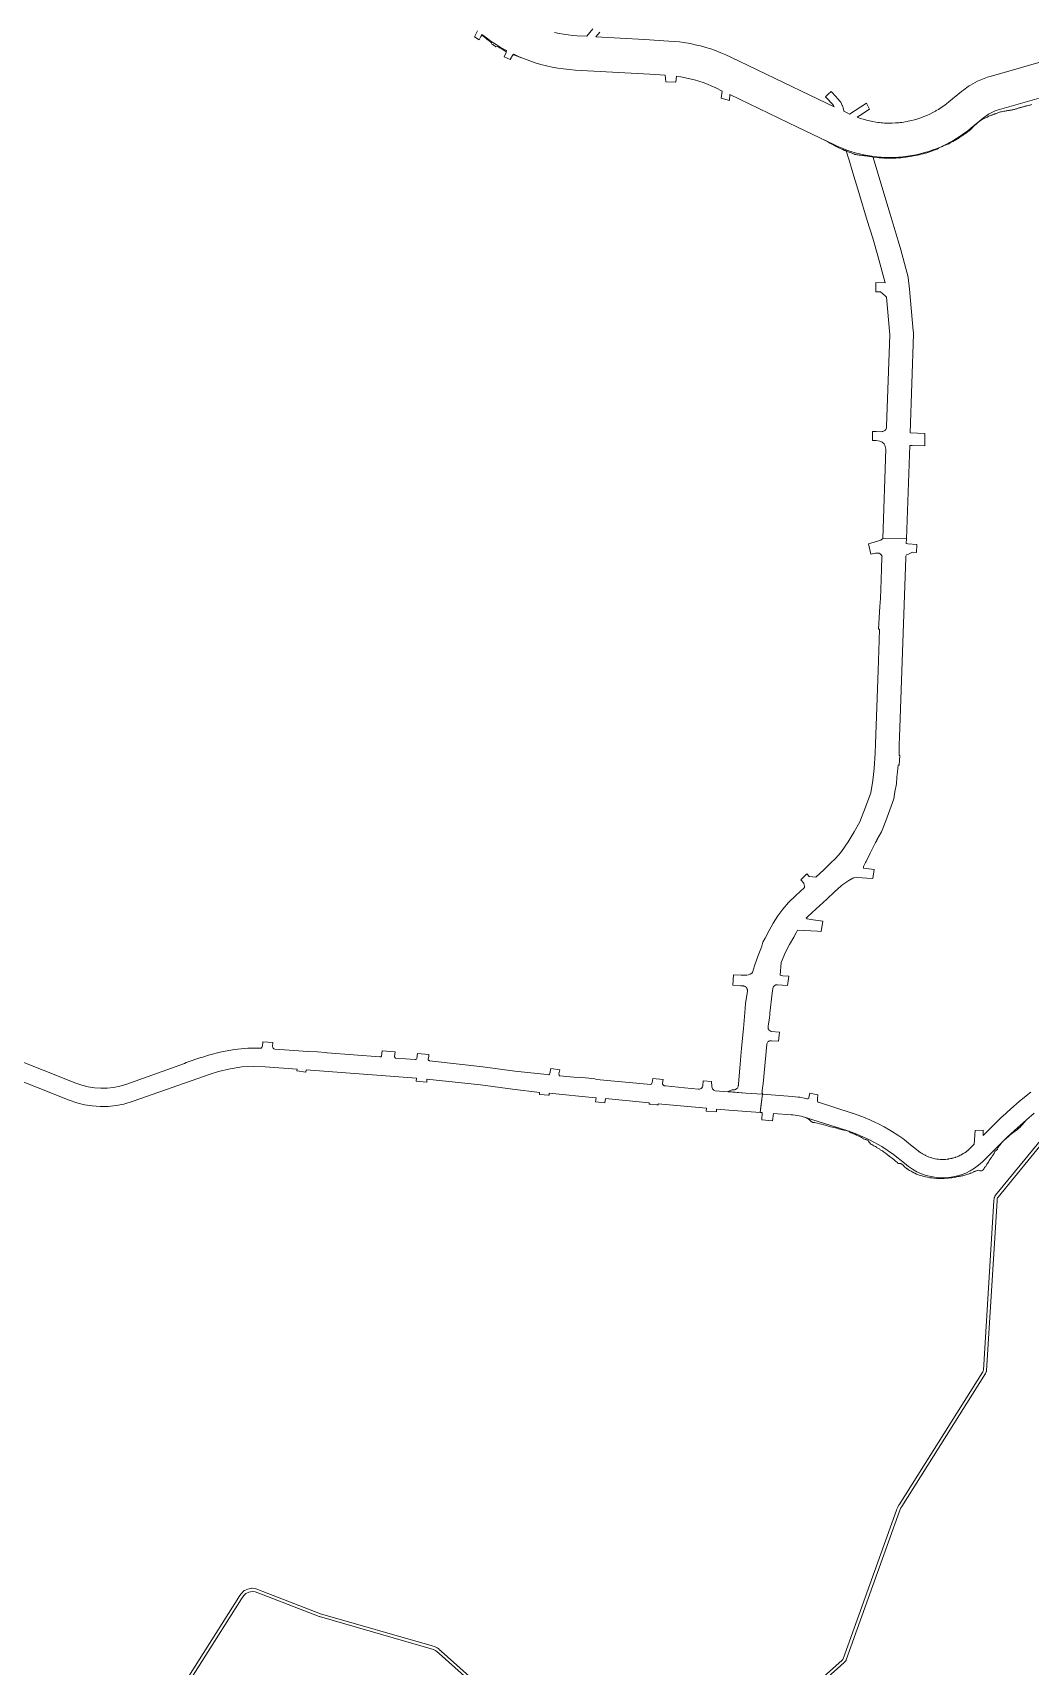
# Model space of a CAD drawing. Header units: inches. Extents: x 704148 to 723432, y 7075344 to 7101810.
# Drawn here: x 717818 to 719096, y 7081619 to 7083712 of the extents above; entities that cross this region are included whole.
import ezdxf

# ---------------------------------------------------------------- set-up
doc = ezdxf.new("R2010")
doc.units = ezdxf.units.IN
doc.header["$MEASUREMENT"] = 0
doc.layers.add('gisdb.gisadmin', color=7, linetype='Continuous', lineweight=9, true_color=0xccf5fc)

msp = doc.modelspace()

# ---------------------------------------------------------------- linework, layer by layer
at = {"layer": 'gisdb.gisadmin'}
for points in [[(719137.2616, 7083636.3729), (719056.6983, 7083613.3451), (719054.8338, 7083612.7774), (719052.99, 7083612.146), (719051.1689, 7083611.4516), (719049.3727, 7083610.6951), (719047.6036, 7083609.8774), (719045.8636, 7083608.9994), (719044.1547, 7083608.0622), (719042.4791, 7083607.0669), (719040.8386, 7083606.0146), (719039.2352, 7083604.9066), (719037.6709, 7083603.7442), (719036.1473, 7083602.5287), (719019.973, 7083589.1646), (719015.5725, 7083585.6545), (719011.0535, 7083582.2982), (719006.4215, 7083579.0996), (719001.682, 7083576.0627), (718996.8406, 7083573.1909), (718991.903, 7083570.4878), (718986.8752, 7083567.9565), (718981.7632, 7083565.6001), (718976.5729, 7083563.4213), (718971.3106, 7083561.4227), (718965.9825, 7083559.6068), (718960.595, 7083557.9756), (718955.1544, 7083556.5311), (718949.6673, 7083555.2751), (718944.1402, 7083554.209), (718938.5795, 7083553.334), (718932.992, 7083552.6513), (718927.3843, 7083552.1617), (718921.7631, 7083551.8656), (718916.135, 7083551.7636), (718913.71, 7083551.8033), (718910.5067, 7083551.8556), (718904.8849, 7083552.1416), (718899.2763, 7083552.6212), (718894.541, 7083553.1913), (718893.6876, 7083553.294), (718888.1255, 7083554.159), (718882.5964, 7083555.2152), (718877.1071, 7083556.4615), (718871.6639, 7083557.8962), (718866.2735, 7083559.5178), (718860.9422, 7083561.3242), (718855.6763, 7083563.3134), (718850.8061, 7083565.3476), (718850.4822, 7083565.4829), (718845.3659, 7083567.8303), (718797.9295, 7083590.5918), (718711.0921, 7083632.2593), (718710.5189, 7083624.8644), (718699.8725, 7083627.8269), (718701.3443, 7083636.9366), (718693.2326, 7083640.8289), (718687.8668, 7083643.2885), (718682.4179, 7083645.5582), (718676.8926, 7083647.6351), (718671.2977, 7083649.5165), (718665.6402, 7083651.2003), (718659.9271, 7083652.6842), (718654.1654, 7083653.9666), (718648.3621, 7083655.0457), (718642.5246, 7083655.9203), (718641.9352, 7083648.078), (718628.8327, 7083648.6925), (718628.0529, 7083657.2098), (718608.5049, 7083658.3371), (718512.7833, 7083663.857), (718505.3752, 7083664.4146), (718497.9911, 7083665.2314), (718490.6401, 7083666.3065), (718483.3314, 7083667.6384), (718476.0738, 7083669.2256), (718468.8762, 7083671.0661), (718461.7476, 7083673.1577), (718454.6967, 7083675.4977), (718454.6966, 7083675.4977), (718447.732, 7083678.0834), (718440.8622, 7083680.9115), (718434.0957, 7083683.9785), (718433.6344, 7083683.6175), (718433.5461, 7083683.5485), (718433.5461, 7083683.5484), (718432.3969, 7083682.6491), (718429.6574, 7083677.2031), (718421.9467, 7083680.8793), (718424.2818, 7083686.235), (718424.7616, 7083688.6902), (718418.0422, 7083692.4575), (718411.6077, 7083696.3718), (718405.3163, 7083700.5122), (718399.176, 7083704.8735), (718393.1945, 7083709.4501), (718393.0077, 7083709.0772), (718391.7581, 7083706.5831), (718389.721, 7083702.5172), (718383.8396, 7083706.3212), (718386.5044, 7083711.6745), (718387.6226, 7083713.9207)], [(718486.5057, 7083711.9723), (718492.2027, 7083710.7356), (718497.9393, 7083709.6972), (718503.7084, 7083708.8586), (718509.5031, 7083708.2206), (718515.3165, 7083707.784), (718527.647, 7083707.073), (718535.6831, 7083716.4444)], [(718544.2406, 7083712.3746), (718539.2441, 7083706.4042), (718601.7107, 7083702.802), (718632.7594, 7083701.0115), (718639.6265, 7083700.5035), (718646.4734, 7083699.7727), (718652.0903, 7083698.988), (718660.0781, 7083697.6463), (718666.8215, 7083696.2528), (718673.516, 7083694.6411), (718680.1547, 7083692.8129), (718686.7305, 7083690.77), (718691.6165, 7083689.0762), (718699.6658, 7083686.0491), (718706.0117, 7083683.3761), (718712.2674, 7083680.4985), (718813.6967, 7083631.8293), (718844.864, 7083616.8742), (718844.8641, 7083616.8742), (718843.9721, 7083618.2192), (718843.6534, 7083618.6191), (718842.8981, 7083619.5669), (718834.4681, 7083628.6882), (718833.6362, 7083629.5883), (718837.224, 7083632.8939), (718840.9906, 7083636.3642), (718842.106, 7083635.1574), (718849.9942, 7083626.6222), (718851.7096, 7083624.5713), (718851.711, 7083624.5695), (718853.127, 7083622.5258), (718854.3595, 7083620.3665), (718855.2033, 7083618.5336), (718855.3992, 7083618.1081), (718855.9512, 7083616.5679), (718856.238, 7083615.7675), (718856.3397, 7083615.3803), (718856.8697, 7083613.3628), (718857.1213, 7083611.8933), (718857.2893, 7083610.9121), (718861.6275, 7083608.8306), (718864.4736, 7083607.4649), (718886.084, 7083621.5666), (718890.1213, 7083613.8682), (718877.6713, 7083605.6531), (718874.1634, 7083603.3384), (718874.2031, 7083603.3244), (718874.2031, 7083603.3243), (718877.0424, 7083602.3183), (718878.1315, 7083601.9323), (718882.1062, 7083600.6784), (718886.1223, 7083599.5642), (718888.5782, 7083598.9745), (718890.1749, 7083598.5911), (718894.2591, 7083597.7601), (718894.4569, 7083597.727), (718898.3697, 7083597.0723), (718900.7724, 7083596.7563), (718902.5019, 7083596.5287), (718904.8945, 7083596.2986), (718906.6505, 7083596.1297), (718909.4838, 7083595.957), (718909.545, 7083595.9532), (718910.8106, 7083595.876), (718914.977, 7083595.7678), (718916.024, 7083595.7772), (718919.1446, 7083595.8052), (718923.3084, 7083595.9883), (718924.7436, 7083596.1018), (718927.4633, 7083596.3168), (718929.2519, 7083596.5213), (718931.6041, 7083596.7902), (718934.1092, 7083597.1658), (718935.7258, 7083597.4081), (718938.4433, 7083597.9131), (718939.8235, 7083598.1696), (718943.892, 7083599.0738), (718947.9264, 7083600.1197), (718951.9219, 7083601.3059), (718955.8734, 7083602.631), (718959.0257, 7083603.8122), (718959.7762, 7083604.0934), (718963.6256, 7083605.6913), (718967.4167, 7083607.4227), (718971.145, 7083609.2855), (718973.6002, 7083610.6214), (718974.806, 7083611.2775), (718975.6928, 7083611.801), (718976.4774, 7083612.2641), (718978.3951, 7083613.3962), (718981.908, 7083615.639), (718985.3403, 7083618.0032), (718988.688, 7083620.4859), (718991.9468, 7083623.0841), (719008.1211, 7083636.4482), (719009.589, 7083637.6193), (719010.8259, 7083638.606), (719010.8271, 7083638.6069), (719016.4491, 7083642.6363), (719016.4497, 7083642.6367), (719017.687, 7083643.4304), (719019.3621, 7083644.5049), (719025.3706, 7083647.9358), (719025.3707, 7083647.9358), (719025.4229, 7083647.9621), (719028.4598, 7083649.4945), (719028.4601, 7083649.4947), (719034.7894, 7083652.2892), (719041.2958, 7083654.6429), (719042.6493, 7083655.0551), (719044.6058, 7083655.6508), (719125.1691, 7083678.6786)], [(719098.0762, 7083619.4566), (719096.134, 7083618.9742), (719095.181, 7083618.6695), (719093.2095, 7083618.2895), (719092.2355, 7083618.0585), (719091.2603, 7083617.8315), (719090.2825, 7083617.6139), (719089.3143, 7083617.3626), (719088.3374, 7083617.1415), (719087.3871, 7083616.8276), (719086.4386, 7083616.5073), (719085.4968, 7083616.1637), (719084.5071, 7083615.9875), (719083.5435, 7083615.7198), (719082.6035, 7083615.3698), (719081.615, 7083615.1895), (719080.6263, 7083615.0098), (719079.7158, 7083614.5567), (719078.7578, 7083614.2697), (719077.7585, 7083614.1272), (719076.8044, 7083613.8265), (719075.9024, 7083613.3436), (719074.9355, 7083613.0874), (719073.9263, 7083612.9794), (719072.9326, 7083612.8174), (719071.9565, 7083612.5938), (719070.9757, 7083612.3865), (719069.9908, 7083612.1937), (719068.9975, 7083612.0298), (719066.9932, 7083611.7649), (719065.9919, 7083611.6291), (719065.0189, 7083611.3946), (719064.0284, 7083611.2212), (719063.0182, 7083611.117), (719062.0218, 7083610.964), (719061.0467, 7083610.7368), (719059.0985, 7083610.2756), (719058.1164, 7083610.0726), (719056.804, 7083609.6724), (719055.6884, 7083609.2807), (719054.5725, 7083608.8933), (719052.9132, 7083608.2724), (719051.7857, 7083607.9075), (719050.6665, 7083607.5132), (719050.1103, 7083607.3051), (719049.5487, 7083607.1061), (719048.3593, 7083606.832), (719047.2528, 7083606.3732), (719046.7586, 7083606.0309), (719045.6442, 7083605.5761), (719044.4421, 7083605.2541), (719043.8228, 7083605.1121), (719042.7685, 7083604.5172), (719041.7607, 7083603.8481), (719041.1932, 7083603.6049), (719040.0408, 7083603.1284), (719038.8833, 7083602.6371), (719036.8616, 7083601.6643), (719034.6543, 7083600.4996), (719032.9675, 7083599.4011), (719030.4535, 7083597.734), (719028.1198, 7083595.8484), (719026.6402, 7083594.4992), (719025.1668, 7083593.1425), (719023.705, 7083591.7719), (719022.9938, 7083591.0626), (719022.3043, 7083590.3272), (719021.6173, 7083589.5886), (719020.579, 7083588.4313), (719019.167, 7083587.2399), (719018.18, 7083586.4513), (719017.1871, 7083585.6703), (719016.1882, 7083584.897), (719015.1833, 7083584.1314), (719014.1726, 7083583.3735), (719013.1562, 7083582.6235), (719012.134, 7083581.8813), (719011.1061, 7083581.147), (719010.0459, 7083580.4589), (719008.9931, 7083579.7612), (719007.9358, 7083579.0707), (719006.8741, 7083578.3874), (719005.808, 7083577.7113), (719004.7799, 7083576.9767), (719003.7543, 7083576.2363), (719002.6865, 7083575.5617), (719001.6103, 7083574.9004), (719000.5292, 7083574.2473), (718999.4431, 7083573.6025), (718998.352, 7083572.9662), (718997.2561, 7083572.3382), (718996.1554, 7083571.7188), (718992.8253, 7083569.9114), (718991.7061, 7083569.3261), (718990.6909, 7083568.8851), (718989.3859, 7083568.3183), (718988.1617, 7083567.9489), (718986.8815, 7083567.7031), (718984.6569, 7083566.5218), (718983.5676, 7083565.8768), (718982.392, 7083565.4208), (718979.9427, 7083564.7462), (718978.9108, 7083563.9565), (718977.8847, 7083563.1389), (718976.7756, 7083562.5144), (718974.4212, 7083561.6004), (718972.053, 7083560.7227), (718969.6717, 7083559.8815), (718966.0763, 7083558.6888), (718963.6645, 7083557.9398), (718958.808, 7083556.5537), (718956.3644, 7083555.9169), (718953.9113, 7083555.3178), (718951.4493, 7083554.7564), (718948.9791, 7083554.2331), (718946.5011, 7083553.7478), (718942.771, 7083553.0915), (718939.0269, 7083552.5214), (718936.524, 7083552.1894), (718932.7609, 7083551.7638), (718930.2472, 7083551.5284), (718927.7302, 7083551.3316), (718923.9499, 7083551.1091), (718921.4273, 7083551.0093), (718918.9036, 7083550.9483), (718916.3793, 7083550.9261), (718913.8549, 7083550.9428), (718912.593, 7083550.9657), (718911.3312, 7083550.9983), (718908.8087, 7083551.0926), (718907.5481, 7083551.1543), (718906.2749, 7083551.0044), (718905.0285, 7083551.3068), (718902.5116, 7083551.498), (718899.9982, 7083551.7305), (718897.4894, 7083552.0067), (718894.9859, 7083552.3266), (718893.0903, 7083552.5997), (718891.2426, 7083552.8879), (718889.9985, 7083553.0967), (718887.5161, 7083553.5468), (718886.2781, 7083553.788), (718885.0363, 7083554.0084), (718883.7695, 7083554.1051), (718882.5026, 7083554.2132), (718881.2358, 7083554.333), (718878.7031, 7083554.6073), (718876.7885, 7083554.8592), (718874.9218, 7083555.1606), (718873.6669, 7083555.3815), (718872.3917, 7083555.5343), (718871.1273, 7083555.7359), (718869.958, 7083556.2738), (718868.7953, 7083556.8237), (718867.5971, 7083557.2477), (718866.3965, 7083557.6611), (718865.1997, 7083558.0848), (718862.8183, 7083558.9632), (718860.4536, 7083559.8826), (718858.1064, 7083560.8425), (718855.7774, 7083561.8428), (718854.62, 7083562.3579), (718852.3197, 7083563.4172), (718851.5254, 7083563.7982), (718851.5276, 7083563.7934), (718850.0376, 7083564.5118), (718848.9035, 7083565.072), (718846.6495, 7083566.2179), (718845.0064, 7083567.0811), (718842.7825, 7083568.2971), (718839.2679, 7083570.2187), (718836.632, 7083571.66), (718833.9961, 7083573.1012), (718831.3601, 7083574.5425), (718845.3659, 7083567.8303), (718850.4822, 7083565.4829), (718850.8061, 7083565.3476), (718855.6763, 7083563.3134), (718860.9422, 7083561.3242), (718866.2735, 7083559.5178), (718871.6639, 7083557.8962), (718877.1071, 7083556.4615), (718882.5964, 7083555.2152), (718888.1255, 7083554.159), (718893.6876, 7083553.294), (718894.541, 7083553.1913), (718899.2763, 7083552.6212), (718904.8849, 7083552.1416), (718910.5067, 7083551.8556), (718913.71, 7083551.8033), (718916.135, 7083551.7636), (718921.7631, 7083551.8656), (718927.3843, 7083552.1617), (718932.992, 7083552.6513), (718938.5795, 7083553.334), (718944.1402, 7083554.209), (718949.6673, 7083555.2751), (718955.1544, 7083556.5311), (718960.595, 7083557.9756), (718965.9825, 7083559.6068), (718971.3106, 7083561.4227), (718976.5729, 7083563.4213), (718981.7632, 7083565.6001), (718986.8752, 7083567.9565), (718991.903, 7083570.4878), (718996.8406, 7083573.1909), (719001.682, 7083576.0627), (719006.4215, 7083579.0996), (719011.0535, 7083582.2982), (719015.5725, 7083585.6545), (719019.973, 7083589.1646), (719036.1473, 7083602.5287), (719037.6709, 7083603.7442), (719039.2352, 7083604.9066), (719040.8386, 7083606.0146), (719042.4791, 7083607.0669), (719044.1547, 7083608.0622), (719045.8636, 7083608.9994), (719047.6036, 7083609.8774), (719049.3727, 7083610.6951), (719051.1689, 7083611.4516), (719052.99, 7083612.146), (719054.8338, 7083612.7774), (719056.6983, 7083613.3451), (719137.2616, 7083636.3729)], [(717789.2381, 7082398.9721), (717873.0033, 7082365.886), (717880.7132, 7082363.2233), (717888.6259, 7082361.2426), (717896.6811, 7082359.9591), (717904.8176, 7082359.3825), (717912.9733, 7082359.5173), (717921.0862, 7082360.3623), (717929.0946, 7082361.9113), (717936.9375, 7082364.1523), (718012.34, 7082390.8243), (718014.359, 7082392.188), (718033.1566, 7082398.8444), (718035.58, 7082399.0661), (718042.9034, 7082401.5566), (718059.4461, 7082406.0512), (718076.3176, 7082409.0869), (718093.3894, 7082410.6406), (718110.5317, 7082410.7004), (718110.8645, 7082411.0273), (718111.0291, 7082411.1891), (718111.4341, 7082411.7567), (718111.7343, 7082412.386), (718111.9207, 7082413.0578), (718112.3457, 7082418.6663), (718125.2415, 7082417.8904), (718125.1166, 7082412.5731), (718125.2006, 7082411.7945), (718125.6186, 7082410.8401), (718126.5552, 7082409.9405), (718126.9781, 7082409.7311), (718127.0239, 7082409.7085), (718127.7843, 7082409.521), (718134.2323, 7082409.0316), (718170.2142, 7082406.3005), (718170.2321, 7082406.3107), (718172.629, 7082406.7312), (718192.5136, 7082405.2283), (718194.8201, 7082404.4522), (718262.6604, 7082399.3244), (718263.009, 7082399.3286), (718263.6777, 7082399.5163), (718264.242, 7082399.9214), (718264.5549, 7082400.3393), (718264.7847, 7082400.9948), (718265.47, 7082407.2356), (718281.9326, 7082405.8391), (718281.386, 7082399.949), (718281.406, 7082399.4273), (718281.5604, 7082398.9286), (718282.0838, 7082398.2389), (718282.5227, 7082397.9561), (718283.1927, 7082397.7728), (718307.8111, 7082395.9117), (718308.8285, 7082396.1035), (718309.3927, 7082396.5086), (718309.8492, 7082397.2442), (718309.9357, 7082397.5835), (718310.9752, 7082403.9465), (718325.3791, 7082402.3257), (718325.0916, 7082400.3858), (718324.5181, 7082396.5157), (718324.5967, 7082395.8256), (718324.809, 7082395.3486), (718325.2693, 7082394.8284), (718325.5934, 7082394.6702), (718326.0474, 7082394.4488), (718394.6133, 7082386.843), (718435.4972, 7082381.3728), (718472.6604, 7082377.113), (718479.0999, 7082376.4978), (718479.6077, 7082376.9078), (718479.9922, 7082377.4352), (718480.2397, 7082378.0996), (718481.6525, 7082384.5889), (718493.2463, 7082382.8873), (718492.0932, 7082377.5612), (718492.1561, 7082376.2687), (718492.4348, 7082375.6786), (718492.7018, 7082375.3342), (718492.8532, 7082375.184), (718515.8001, 7082372.9802), (718518.206, 7082373.3647), (718538.0569, 7082371.4684), (718540.3465, 7082370.635), (718609.8814, 7082364.0042), (718610.6394, 7082364.7223), (718611.1857, 7082365.6122), (718611.4831, 7082366.6132), (718612.2907, 7082371.9223), (718625.6139, 7082370.3957), (718624.9438, 7082365.7209), (718624.918, 7082365.4604), (718624.9773, 7082364.6795), (718625.1288, 7082364.179), (718625.5126, 7082363.4963), (718626.2726, 7082362.7837), (718626.9786, 7082362.4446), (718627.6282, 7082362.3088), (718628.4026, 7082362.2348), (718628.4066, 7082362.2117), (718652.8671, 7082359.8977), (718671.0527, 7082358.1604), (718672.3571, 7082358.207), (718673.605, 7082358.5895), (718674.3633, 7082359.0193), (718675.3326, 7082359.8934), (718676.0427, 7082360.9886), (718676.3473, 7082361.8052), (718676.5116, 7082362.7308), (718677.0072, 7082368.7998), (718687.6269, 7082367.86), (718688.1745, 7082361.4321), (718688.1627, 7082360.996), (718688.3546, 7082359.7049), (718688.4927, 7082359.2912), (718688.8741, 7082358.5075), (718689.6858, 7082357.4853), (718690.3626, 7082356.9363), (718690.7344, 7082356.7081), (718691.5303, 7082356.3529), (718692.3758, 7082356.1413), (718731.5706, 7082353.1135), (718753.0866, 7082351.8819), (718750.3844, 7082332.3242), (718749.8365, 7082328.2347), (718709.9576, 7082331.1116), (718694.1454, 7082332.3474), (718693.8483, 7082329.19), (718680.8675, 7082329.787), (718680.964, 7082333.6066), (718619.2797, 7082339.4994), (718619.2695, 7082338.0932), (718617.5715, 7082338.2295), (718609.3426, 7082338.8898), (718607.4935, 7082339.0382), (718607.5266, 7082340.6221), (718551.5132, 7082345.9731), (718550.7067, 7082340.6044), (718538.931, 7082342.0262), (718539.5864, 7082347.1125), (718538.867, 7082347.1812), (718479.5112, 7082352.8516), (718479.3029, 7082350.5388), (718478.5236, 7082350.5933), (718467.5029, 7082351.3648), (718467.0899, 7082351.3938), (718467.254, 7082354.0275), (718432.3807, 7082358.0804), (718391.4968, 7082363.5506), (718322.8473, 7082371.1166), (718322.5426, 7082367.1162), (718309.1032, 7082368.5154), (718309.4809, 7082372.2153), (718168.2633, 7082382.8925), (718167.6066, 7082379.7753), (718156.1503, 7082381.4726), (718156.4139, 7082383.7881), (718115.6854, 7082386.8666), (718100.6008, 7082387.3466), (718085.5317, 7082386.5101), (718070.5928, 7082384.3634), (718055.8979, 7082380.9228), (718044.8986, 7082377.436), (717946.4069, 7082342.5589), (717934.5593, 7082339.0555), (717924.5381, 7082337.1173), (717914.3861, 7082336.0598), (717904.1805, 7082335.8911), (717893.9991, 7082336.6126), (717883.9194, 7082338.2187), (717874.0179, 7082340.6972), (717864.3702, 7082344.0292), (717780.605, 7082377.1153)], [(719101.1592, 7082327.336), (719091.2352, 7082318.7448), (719075.7181, 7082305.3117), (719066.6782, 7082296.5437), (719063.6629, 7082293.5423), (719059.4171, 7082289.3161), (719036.0715, 7082266.0783), (719034.7994, 7082264.8421), (719029.9268, 7082260.6073), (719024.7036, 7082256.8133), (719019.1697, 7082253.489), (719013.3671, 7082250.6596), (719007.3399, 7082248.3468), (719001.1341, 7082246.568), (718994.797, 7082245.3369), (718988.3766, 7082244.6628), (718981.9219, 7082244.5508), (718975.482, 7082245.0018), (718969.1059, 7082246.0123), (718962.8422, 7082247.5748), (718956.7384, 7082249.6772), (718950.8412, 7082252.3036), (718945.1952, 7082255.4339), (718939.8436, 7082259.0445), (718934.8271, 7082263.1077), (718920.862, 7082274.4188), (718905.9643, 7082284.4698), (718890.2473, 7082293.184), (718873.8306, 7082300.4953), (718863.5553, 7082304.1566), (718862.958, 7082304.3694), (718861.0021, 7082305.0663), (718809.5173, 7082321.5147), (718802.2778, 7082323.484), (718794.8943, 7082324.8149), (718791.5972, 7082325.1569), (718789.5332, 7082325.3709), (718789.5332, 7082325.371), (718766.8872, 7082327.0047), (718765.742, 7082317.4006), (718751.9301, 7082318.65), (718752.3866, 7082328.0507), (718749.8365, 7082328.2347), (718753.0866, 7082351.8819), (718791.2241, 7082348.8101), (718791.2249, 7082348.81), (718795.006, 7082348.4712), (718798.7739, 7082348.0014), (718800.2143, 7082347.7709), (718800.9643, 7082347.6509), (718802.5233, 7082347.4013), (718806.2496, 7082346.6716), (718809.9499, 7082345.8128), (718810.7179, 7082345.6345), (718812.1925, 7082346.4331), (718812.3879, 7082347.3252), (718813.6189, 7082352.9465), (718821.5078, 7082351.2315), (718823.9401, 7082350.7027), (718823.5666, 7082345.8102), (718823.3434, 7082342.8867), (718823.8971, 7082341.5908), (718824.7659, 7082341.3132), (718868.0517, 7082327.4843), (718868.1537, 7082327.4517), (718868.4401, 7082327.3497), (718880.0961, 7082323.1965), (718882.4457, 7082322.3592), (718890.3124, 7082318.8558), (718898.6788, 7082315.1298), (718900.7352, 7082314.2139), (718908.7378, 7082309.7769), (718916.1627, 7082305.6602), (718918.2452, 7082304.5055), (718926.2696, 7082299.0918), (718932.7629, 7082294.711), (718934.8424, 7082293.308), (718942.7654, 7082286.8907), (718950.1804, 7082280.8848), (718950.4005, 7082280.7065), (718952.4495, 7082279.0469), (718953.824, 7082277.9336), (718954.1847, 7082277.6903), (718956.0105, 7082276.4585), (718957.4761, 7082275.4697), (718957.8564, 7082275.2589), (718959.7817, 7082274.1914), (718961.329, 7082273.3334), (718961.7269, 7082273.1562), (718963.7372, 7082272.2609), (718965.3535, 7082271.5411), (718965.7649, 7082271.3994), (718967.8456, 7082270.6827), (718969.5189, 7082270.1063), (718969.9415, 7082270.0009), (718972.0774, 7082269.4682), (718973.7935, 7082269.0401), (718974.223, 7082268.9721), (718976.3971, 7082268.6274), (718978.1447, 7082268.3504), (718978.5792, 7082268.32), (718980.7761, 7082268.1662), (718982.5395, 7082268.0427), (718982.9739, 7082268.0503), (718985.1784, 7082268.0885), (718986.9444, 7082268.1191), (718987.3767, 7082268.1645), (718989.5675, 7082268.3945), (718991.3259, 7082268.5791), (718991.7531, 7082268.6621), (718993.9154, 7082269.0822), (718995.6506, 7082269.4193), (718996.0684, 7082269.5391), (718998.1879, 7082270.1466), (718999.8856, 7082270.6332), (719000.2912, 7082270.7889), (719002.3483, 7082271.5782), (719003.9987, 7082272.2115), (719004.3899, 7082272.4023), (719006.37, 7082273.3678), (719007.9586, 7082274.1424), (719008.3312, 7082274.3662), (719010.2194, 7082275.5005), (719011.7352, 7082276.411), (719012.0873, 7082276.6668), (719013.87, 7082277.9617), (719015.2996, 7082279.0002), (719015.6275, 7082279.2852), (719017.0718, 7082280.5404), (719018.787, 7082282.031), (719024.354, 7082287.5723), (719025.6859, 7082304.9904), (719035.7382, 7082305.5996), (719035.7075, 7082302.9761), (719035.659, 7082298.8252), (719035.659, 7082298.8251), (719050.0997, 7082313.1991), (719059.7918, 7082322.5773), (719060.4596, 7082323.2234), (719071.099, 7082332.9507), (719082.0093, 7082342.373), (719093.1818, 7082351.4829), (719094.9999, 7082352.923), (719096.83, 7082354.3726)], [(718665.9811, 7081457.2307), (718854.929, 7081626.3575), (718855.8301, 7081627.3242), (718856.4494, 7081628.3978), (718924.6253, 7081818.805), (718924.6407, 7081818.8467), (718924.6832, 7081818.9487), (718926.655, 7081823.3484), (718926.7227, 7081823.4854), (718927.8564, 7081825.5719), (718927.899, 7081825.6464), (718927.9215, 7081825.6829), (719035.2126, 7081996.023), (719035.9224, 7081997.3664), (719036.0005, 7081998.1554), (719049.4842, 7082215.5624), (719049.497, 7082215.6961), (719049.7268, 7082217.4655), (719049.7341, 7082217.5162), (719049.9582, 7082218.9531), (719049.9709, 7082219.0257), (719050.0669, 7082219.3609), (719050.0967, 7082219.4342), (719050.6165, 7082220.6445), (719050.7394, 7082220.8847), (719050.8001, 7082220.9798), (719051.6194, 7082222.185), (719051.7269, 7082222.3286), (719114.6356, 7082299.061)], [(719117.6895, 7082296.4756), (719054.8781, 7082219.862), (719054.2165, 7082218.8889), (719053.8723, 7082218.0874), (719053.6911, 7082216.9254), (719053.473, 7082215.2466), (719039.9915, 7081997.8721), (719039.9855, 7081997.7989), (719039.865, 7081996.5818), (719039.8381, 7081996.398), (719039.7421, 7081996.0629), (719039.6431, 7081995.8445), (719038.7146, 7081994.0871), (719038.661, 7081993.9919), (719038.6385, 7081993.9554), (718931.3413, 7081823.6056), (718930.2743, 7081821.642), (718928.3657, 7081817.3834), (718860.1553, 7081626.8798), (718860.1398, 7081626.8381), (718860.0048, 7081626.5546), (718859.1819, 7081625.1278), (718859.1642, 7081625.0978), (718858.9593, 7081624.8157), (718858.9123, 7081624.7634), (718857.7937, 7081623.5633), (718857.6645, 7081623.4367), (718668.5926, 7081454.199)], [(717980.2446, 7081546.6649), (718081.788, 7081707.3913), (718081.8688, 7081707.5096), (718084.9344, 7081711.6692), (718085.0343, 7081711.7939), (718085.0594, 7081711.8222), (718088.1118, 7081715.2062), (718088.3375, 7081715.4203), (718088.6264, 7081715.6154), (718088.8915, 7081715.7382), (718093.1116, 7081717.3291), (718093.165, 7081717.3484), (718093.3044, 7081717.3908), (718098.0179, 7081718.6408), (718098.2168, 7081718.6829), (718098.5647, 7081718.7075), (718098.7896, 7081718.6909), (718103.6708, 7081718.054), (718103.7927, 7081718.0342), (718104.1329, 7081717.9365), (718112.4676, 7081714.6907), (718186.2758, 7081686.0955), (718329.4543, 7081644.8992), (718329.5014, 7081644.885), (718332.4806, 7081643.9478), (718332.5963, 7081643.9075), (718332.7012, 7081643.8638), (718335.7726, 7081642.4817), (718335.9813, 7081642.3727), (718336.1689, 7081642.245), (718338.5342, 7081640.4316), (718338.6287, 7081640.3544), (718338.6706, 7081640.317), (718341.1153, 7081638.0706), (718490.1689, 7081504.6774)], [(718487.5268, 7081501.6731), (718338.4309, 7081635.1041), (718336.0292, 7081637.3109), (718333.9191, 7081638.9287), (718331.1671, 7081640.167), (718328.3255, 7081641.0609), (718185.083, 7081682.2755), (718184.9169, 7081682.3313), (718111.019, 7081710.9613), (718102.9124, 7081714.1183), (718098.6625, 7081714.6728), (718094.4287, 7081713.55), (718090.7571, 7081712.1659), (718088.0967, 7081709.2164), (718085.1316, 7081705.1932), (717983.6082, 7081544.4983)]]:
    msp.add_lwpolyline(points, dxfattribs=at)
for points in [[(718411.6077, 7083696.3718), (718418.0422, 7083692.4575), (718424.7616, 7083688.6902), (718424.4713, 7083687.3298), (718424.0852, 7083687.3924), (718423.069, 7083688.0234), (718422.1643, 7083688.8553), (718421.1229, 7083689.4355), (718420.0847, 7083690.0215), (718418.0183, 7083691.2109), (718415.9654, 7083692.4234), (718414.9441, 7083693.0382), (718413.9263, 7083693.6587), (718412.6626, 7083693.8817), (718411.1051, 7083693.6454), (718410.122, 7083694.3366), (718409.2019, 7083695.1248), (718408.198, 7083695.7807), (718407.1971, 7083696.441), (718406.1991, 7083697.1057), (718405.7187, 7083698.5382), (718404.9444, 7083699.5217), (718403.9902, 7083700.2372), (718403.0397, 7083700.9572), (718402.0929, 7083701.6815), (718400.2123, 7083703.1454), (718398.3489, 7083704.6296), (718396.5032, 7083706.1339), (718394.6741, 7083707.6567), (718393.7662, 7083708.4253), (718393.0077, 7083709.0772), (718393.1945, 7083709.4501), (718399.176, 7083704.8735), (718405.3163, 7083700.5122)], [(718440.8622, 7083680.9115), (718442.9459, 7083679.9504), (718440.7234, 7083680.789), (718439.6154, 7083681.2181), (718438.5098, 7083681.6537), (718437.4015, 7083682.0849), (718436.2952, 7083682.5223), (718435.1913, 7083682.9664), (718434.0897, 7083683.4172), (718433.6344, 7083683.6175), (718434.0957, 7083683.9785)], [(718916.521, 7083479.3131), (718926.9152, 7083445.0139), (718930.4023, 7083433.4437), (718939.7318, 7083398.4949), (718939.8169, 7083398.1348), (718941.222, 7083383.0775), (718946.1349, 7083329.6027), (718946.4081, 7083327.4902), (718946.5715, 7083325.4819), (718942.1641, 7083198.788), (718961.0084, 7083198.3339), (718960.8032, 7083182.3309), (718944.636, 7083182.7217), (718941.6077, 7083182.7949), (718937.4531, 7083063.3699), (718907.0385, 7083063.4782), (718911.03, 7083177.95), (718909.8988, 7083183.1935), (718908.71, 7083184.8), (718906.31, 7083186.93), (718903.25, 7083188.5), (718898.81, 7083189.15), (718898.1435, 7083189.1447), (718893.9425, 7083189.1111), (718893.9708, 7083200.8312), (718898.5262, 7083200.6263), (718904.89, 7083200.34), (718906.33, 7083200.5), (718907.2287, 7083200.7915), (718907.81, 7083200.98), (718909.65, 7083202.06), (718910.81, 7083203.26), (718911.65, 7083205.34), (718911.89, 7083206.5), (718912.0448, 7083207.3859), (718916.1225, 7083324.6474), (718911.7993, 7083372.8058), (718909.969, 7083374.4711), (718904.16, 7083379.5), (718898.169, 7083379.6259), (718898.2005, 7083391.673), (718910.19, 7083391.32), (718900.95, 7083425.91), (718894.14, 7083448.37), (718887.24, 7083471.13), (718876.41, 7083506.87), (718868.76, 7083532.11), (718863.8, 7083548.48), (718859.7738, 7083561.7656), (718860.9422, 7083561.3242), (718866.2735, 7083559.5178), (718871.6639, 7083557.8962), (718877.1071, 7083556.4615), (718882.5964, 7083555.2152), (718888.1255, 7083554.159), (718893.6876, 7083553.294), (718894.1896, 7083553.2336)], [(718907.0385, 7083063.4782), (718937.4531, 7083063.3699), (718937.241, 7083057.2733), (718939.31, 7083056.58), (718950.79, 7083055.96), (718950.9294, 7083055.9542), (718950.3736, 7083045.8802), (718945, 7083045.99), (718939.97, 7083043.67), (718937.65, 7083042.51), (718936.673, 7083040.9458), (718936.6084, 7083039.0885), (718928.603, 7082808.9689), (718928.2799, 7082799.6812), (718927.96, 7082785.52), (718928.76, 7082785.49), (718927.89, 7082773.23), (718926.7762, 7082773.3063), (718926.1507, 7082764.8107), (718925.2854, 7082757.8327), (718924.67, 7082749.49), (718922.6123, 7082739.1327), (718921.1314, 7082730.2377), (718916.1844, 7082716.0337), (718910.8956, 7082701.9535), (718906.9763, 7082692.2389), (718905.2682, 7082688.0051), (718899.6488, 7082677.5189), (718899.2829, 7082676.8363), (718897.696, 7082674.1337), (718890.86, 7082660.47), (718885.65, 7082649.9), (718884.8, 7082648.36), (718884.02, 7082646.77), (718883.74, 7082645.99), (718882.37, 7082643.44), (718882.54, 7082641.19), (718892.71, 7082639.89), (718896.137, 7082639.6549), (718894.4393, 7082627.8709), (718886.67, 7082628.37), (718874.78, 7082629.21), (718870.29, 7082629), (718869.54, 7082628.85), (718868.84, 7082628.36), (718863.77, 7082625.55), (718855.7358, 7082620.3961), (718853.8944, 7082618.6026), (718845.3661, 7082610.7204), (718835.3466, 7082601.5744), (718816.6276, 7082584.2898), (718810.6378, 7082578.775), (718808.859, 7082577.0848), (718810.1, 7082576.31), (718814.8641, 7082575.624), (718830.0894, 7082573.4318), (718828.3016, 7082560.1227), (718823.34, 7082560.37), (718797.93, 7082561.97), (718796.3463, 7082559.0985), (718792.9027, 7082552.8547), (718787.6, 7082543.24), (718782.28, 7082533.6), (718776.7133, 7082520.5298), (718776.7092, 7082520.5182), (718775.58, 7082504.37), (718778.9, 7082503.25), (718786.4719, 7082502.7634), (718784.8252, 7082491.0012), (718772.04, 7082491.82), (718770.09, 7082491.57), (718768.09, 7082490.58), (718767.3325, 7082489.7239), (718766.4686, 7082488.7475), (718766.0226, 7082486.8761), (718765.1401, 7082480.9492), (718762.4832, 7082455.6787), (718762.1822, 7082453.7345), (718761.74, 7082449.63), (718760.3, 7082439), (718760.35, 7082435.39), (718761.43, 7082433.84), (718763.91, 7082431.84), (718774.8767, 7082431.249), (718773.6227, 7082419.5624), (718764.62, 7082420.19), (718762.9, 7082420.09), (718762.08, 7082419.91), (718761.22, 7082419.61), (718760.52, 7082419.23), (718759.92, 7082418.61), (718758.92, 7082417.15), (718758.6, 7082416.33), (718758.3907, 7082415.1263), (718753.5962, 7082365.5415), (718752.7068, 7082356.3432), (718752.4, 7082353.17), (718753.31, 7082352.09), (718753.0866, 7082351.8819), (718731.5706, 7082353.1135), (718708.3925, 7082354.904), (718713.8728, 7082357.3061), (718715.4332, 7082357.1692), (718715.9305, 7082357.1366), (718716.7137, 7082357.1879), (718717.4834, 7082357.341), (718718.2266, 7082357.5933), (718718.9305, 7082357.9404), (718719.5831, 7082358.3764), (718720.1732, 7082358.8939), (718720.6907, 7082359.484), (718721.1267, 7082360.1366), (718721.4738, 7082360.8405), (718721.7261, 7082361.5837), (718721.8792, 7082362.3534), (718721.9328, 7082362.9467), (718722.0188, 7082363.0482), (718722.1076, 7082364.9395), (718723.8828, 7082385.178), (718726.1109, 7082410.5804), (718728.4088, 7082435.9768), (718730.6369, 7082461.3792), (718731.2608, 7082468.4919), (718732.3298, 7082475.5755), (718733.5559, 7082483.6997), (718733.6306, 7082484.3929), (718733.5792, 7082485.1761), (718733.4261, 7082485.9458), (718733.1936, 7082486.6307), (718732.8267, 7082487.3929), (718732.3907, 7082488.0455), (718731.8732, 7082488.6355), (718731.2831, 7082489.153), (718730.6306, 7082489.5891), (718729.9267, 7082489.9362), (718729.1835, 7082490.1885), (718728.8269, 7082490.2594), (718728.4137, 7082490.3416), (718727.6306, 7082490.3929), (718724.7082, 7082490.6492), (718715.0792, 7082491.4938), (718715.8911, 7082504.717), (718725.4813, 7082504.2339), (718730.6178, 7082503.9751), (718732.8947, 7082504.174), (718735.1142, 7082504.7194), (718737.224, 7082505.5985), (718739.1741, 7082506.7906), (718740.2275, 7082507.6825), (718742.8324, 7082516.1215), (718747.5327, 7082529.2336), (718750.747, 7082537.9569), (718751.9888, 7082541.3041), (718753.3616, 7082546.3541), (718756.3671, 7082551.3841), (718761.2879, 7082561.2106), (718766.7368, 7082570.7545), (718772.6974, 7082579.9875), (718779.1521, 7082588.882), (718786.0818, 7082597.4117), (718795.7358, 7082606.3723), (718806.6369, 7082616.4904), (718806.91, 7082618.35), (718805.8812, 7082621.5754), (718805.8, 7082621.83), (718801.8742, 7082626.3819), (718809.8046, 7082634.0025), (718810.0239, 7082633.7646), (718812.82, 7082630.73), (718821.2075, 7082629.8273), (718831.4, 7082639.11), (718840.46, 7082648.01), (718845.9489, 7082653.2985), (718850.2644, 7082657.8127), (718854.1604, 7082662.6936), (718862.6407, 7082674.9945), (718870.4841, 7082687.711), (718877.67, 7082700.81), (718884.9617, 7082719.236), (718891.6327, 7082737.8953), (718894.1448, 7082753.4388), (718896.0269, 7082769.0712), (718897.23, 7082788.58), (718897.89, 7082800.5), (718901.1645, 7082894.6275), (718902.4972, 7082932.9351), (718902.88, 7082947.33), (718901.64, 7082947.44), (718903.36, 7082976.43), (718903.97, 7082986.78), (718904.67, 7082998.61), (718904.95, 7083010.77), (718905.36, 7083025.16), (718906.068, 7083039.2669), (718906.16, 7083041.06), (718904.78, 7083043.27), (718903.7244, 7083043.9738), (718902.29, 7083044.93), (718897.6, 7083044.93), (718891.6937, 7083043.5626), (718888.8898, 7083056.8173), (718891.66, 7083057.72), (718904.64, 7083061.6)], [(718807.9294, 7082321.9467), (718809.5173, 7082321.5147), (718861.0021, 7082305.0663), (718862.958, 7082304.3694), (718861.5848, 7082304.6464), (718860.1561, 7082304.9486), (718858.1906, 7082305.3682), (718857.2142, 7082305.598), (718855.7585, 7082305.9703), (718855.2761, 7082306.1035), (718853.8286, 7082306.5016), (718851.8976, 7082307.0293), (718850.4486, 7082307.4227), (718848.999, 7082307.8141), (718848.0322, 7082308.0739), (718846.5814, 7082308.4618), (718844.1408, 7082309.0372), (718842.6551, 7082309.3157), (718840.1858, 7082309.8016), (718838.2676, 7082310.3694), (718836.4081, 7082311.1208), (718833.4973, 7082311.8675), (718831.5567, 7082312.3654), (718828.6459, 7082313.1121), (718826.2203, 7082313.7345), (718823.3095, 7082314.4812), (718821.3689, 7082314.9791), (718819.4284, 7082315.4769), (718818.8868, 7082315.4247), (718817.7971, 7082315.2997), (718817.3047, 7082315.4016), (718815.981, 7082316.1871), (718815.5397, 7082316.4489), (718815.1383, 7082316.8355), (718814.3312, 7082317.595), (718813.5144, 7082318.3244), (718812.7064, 7082319.0812), (718811.868, 7082319.7428), (718811.4481, 7082320.0716), (718810.6136, 7082320.7452), (718809.6799, 7082321.1088), (718808.4732, 7082321.6928)], [(719064.4347, 7082294.1967), (719063.6803, 7082293.5371), (719063.6629, 7082293.5423), (719066.6782, 7082296.5437), (719075.7181, 7082305.3117), (719091.2352, 7082318.7448), (719091.0297, 7082318.5018), (719090.0075, 7082317.4582), (719089.0394, 7082316.3542), (719087.469, 7082314.4694), (719086.8628, 7082313.6924), (719085.0183, 7082311.3964), (719083.6661, 7082310.005), (719081.1555, 7082307.7295), (719079.2601, 7082306.2133), (719078.1357, 7082305.2885), (719076.5428, 7082304.1533), (719075.2995, 7082303.351), (719073.4035, 7082301.8251), (719072.6611, 7082301.1974), (719071.5005, 7082300.3034), (719070.3127, 7082299.436), (719069.5621, 7082298.8145), (719067.7162, 7082297.228), (719066.2595, 7082295.9071)], [(718920.862, 7082274.4188), (718934.8271, 7082263.1077), (718939.8436, 7082259.0445), (718945.1952, 7082255.4339), (718950.8412, 7082252.3036), (718956.7384, 7082249.6772), (718962.8422, 7082247.5748), (718969.1059, 7082246.0123), (718975.482, 7082245.0018), (718981.9219, 7082244.5508), (718988.3766, 7082244.6628), (718994.797, 7082245.3369), (719001.1341, 7082246.568), (719007.3399, 7082248.3468), (719013.3671, 7082250.6596), (719019.1697, 7082253.489), (719024.7036, 7082256.8133), (719029.9268, 7082260.6073), (719034.7994, 7082264.8421), (719036.0715, 7082266.0783), (719059.4171, 7082289.3161), (719059.4209, 7082289.3113), (719057.5192, 7082286.9692), (719056.2671, 7082285.3921), (719055.3324, 7082284.205), (719054.5276, 7082282.8872), (719053.9093, 7082281.3822), (719053.5857, 7082280.9986), (719052.2091, 7082279.5465), (719051.0903, 7082278.5443), (719050.8663, 7082278.0606), (719049.965, 7082276.131), (719049.7396, 7082275.6487), (719048.57, 7082273.9888), (719047.3925, 7082272.3367), (719046.221, 7082270.6787), (719045.6462, 7082269.8386), (719044.7844, 7082268.5782), (719043.2955, 7082266.5302), (719042.7928, 7082265.6178), (719041.1589, 7082263.0068), (719040.642, 7082262.1086), (719040.0534, 7082261.0119), (719039.3816, 7082259.7717), (719038.9693, 7082259.2259), (719038.4534, 7082258.7905), (719037.9893, 7082258.2981), (719037.6227, 7082257.694), (719036.8207, 7082256.5499), (719035.5742, 7082254.8524), (719035.0658, 7082254.3936), (719034.7257, 7082253.7193), (719033.8848, 7082253.6855), (719033.2622, 7082253.3771), (719032.4005, 7082253.3934), (719031.4925, 7082253.4876), (719030.5013, 7082253.715), (719029.3545, 7082254.1845), (719028.6647, 7082254.0266), (719028.0568, 7082253.7565), (719027.4065, 7082253.5532), (719026.1079, 7082253.1611), (719025.4837, 7082252.9344), (719024.9289, 7082252.6008), (719024.2842, 7082252.4145), (719023.6595, 7082252.2006), (719023.0696, 7082251.9321), (719021.9051, 7082251.375), (719021.3109, 7082251.1202), (719020.1136, 7082250.6343), (719019.516, 7082250.393), (719018.8965, 7082250.1968), (719017.6798, 7082249.7712), (719016.4975, 7082249.2847), (719015.8958, 7082249.0662), (719014.6671, 7082248.6932), (719013.4368, 7082248.3372), (719012.2248, 7082247.949), (719010.394, 7082247.4171), (719009.7735, 7082247.2726), (719008.5289, 7082247.006), (719007.282, 7082246.763), (719006.6578, 7082246.6503), (719006.034, 7082246.5411), (719004.7997, 7082246.2902), (719003.5745, 7082246.0193), (719001.7291, 7082245.6586), (719000.4975, 7082245.4359), (718998.6544, 7082245.097), (718995.5732, 7082244.6062), (718992.4687, 7082244.3141), (718991.2267, 7082244.2214), (718985.6422, 7082243.7212), (718983.7717, 7082243.6475), (718981.8995, 7082243.6535), (718978.1431, 7082243.626), (718976.262, 7082243.6883), (718972.5011, 7082243.9641), (718970.0124, 7082244.3303), (718967.2878, 7082244.7142), (718964.4187, 7082245.3011), (718961.9119, 7082245.7339), (718959.4564, 7082246.3824), (718957.6301, 7082246.9318), (718955.1804, 7082247.6528), (718951.5292, 7082248.8629), (718950.3619, 7082249.3893), (718948.0528, 7082250.4994), (718946.9054, 7082251.0716), (718944.6431, 7082252.2822), (718943.5048, 7082252.8804), (718942.3986, 7082253.5343), (718941.2378, 7082254.1084), (718940.209, 7082254.8845), (718939.7097, 7082255.2927), (718939.1635, 7082255.6336), (718938.5643, 7082255.9024), (718938.0059, 7082256.2302), (718937.486, 7082256.6114), (718936.4633, 7082257.3965), (718935.4619, 7082258.2085), (718934.5726, 7082259.1551), (718933.7234, 7082260.1402), (718933.342, 7082260.6784), (718932.9719, 7082261.0113), (718932.8943, 7082261.0786), (718932.1134, 7082261.5888), (718931.3257, 7082262.0895), (718930.5251, 7082262.5731), (718930.1122, 7082262.7994), (718929.6993, 7082263.025), (718928.4606, 7082262.9853), (718927.8285, 7082262.9458), (718927.3465, 7082263.0827), (718926.5086, 7082263.5042), (718926.0957, 7082263.7212), (718925.7387, 7082264.0055), (718924.6371, 7082264.8205), (718923.5903, 7082265.7028), (718922.9487, 7082266.3625), (718922.6259, 7082266.6904), (718922.3017, 7082267.017), (718921.6492, 7082267.6663), (718921.3111, 7082267.9762), (718920.9628, 7082268.2731), (718919.8283, 7082269.047), (718919.0669, 7082269.5552), (718918.3017, 7082270.0575), (718917.1786, 7082270.8431), (718916.4469, 7082271.3898), (718915.7486, 7082271.9832), (718914.3382, 7082273.154), (718913.6263, 7082273.7314), (718912.9123, 7082274.3069), (718911.7935, 7082275.102), (718910.7075, 7082275.9466), (718909.9894, 7082276.5198), (718908.9037, 7082277.369), (718908.166, 7082277.9153), (718906.6202, 7082278.9005), (718905.4363, 7082279.6002), (718904.6564, 7082280.081), (718903.8725, 7082280.5556), (718903.1018, 7082281.0515), (718901.5152, 7082281.969), (718900.7297, 7082282.4406), (718899.2146, 7082283.4811), (718898.8371, 7082283.7442), (718897.6971, 7082284.5224), (718896.4971, 7082285.1963), (718895.6925, 7082285.6372), (718894.4772, 7082286.2831), (718892.8439, 7082287.1194), (718891.6529, 7082287.8111), (718891.2735, 7082288.076), (718890.3725, 7082289.3393), (718889.772, 7082290.194), (718888.8688, 7082291.49), (718888.259, 7082292.3513), (718887.0059, 7082292.9608), (718886.5487, 7082293.0816), (718885.1757, 7082293.435), (718884.7203, 7082293.5558), (718883.8415, 7082293.8637), (718882.5323, 7082294.3421), (718882.1273, 7082294.5701), (718881.3588, 7082295.1211), (718880.7002, 7082295.9259), (718879.8902, 7082296.3931), (718878.6367, 7082297.0087), (718877.3662, 7082297.5863), (718875.6674, 7082298.347), (718873.5361, 7082299.2827), (718872.2533, 7082299.8361), (718869.6784, 7082300.9245), (718867.9549, 7082301.6366), (718867.0912, 7082301.9886), (718866.6669, 7082302.1865), (718866.2614, 7082302.4385), (718865.8552, 7082302.69), (718865.4483, 7082302.9409), (718865.0322, 7082303.1663), (718864.6305, 7082303.4354), (718864.2216, 7082303.6846), (718863.8211, 7082303.9605), (718863.5553, 7082304.1566), (718873.8306, 7082300.4953), (718890.2473, 7082293.184), (718905.9643, 7082284.4698)]]:
    msp.add_lwpolyline(points, close=True, dxfattribs=at)

doc.saveas('drawing.dxf')
